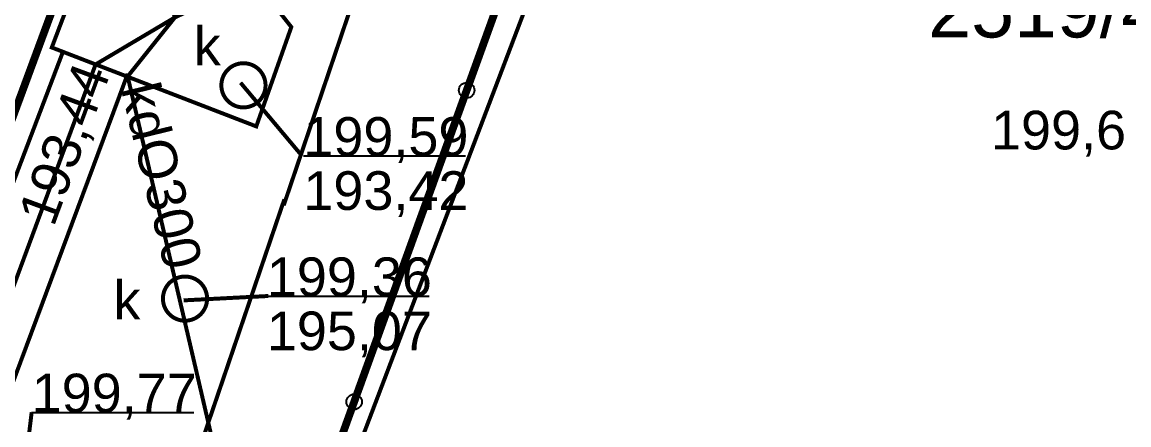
# Model space of a CAD drawing. Extents: x 7572697 to 7573818, y 5546684 to 5547005.
# Drawn here: x 7572717.36 to 7572742.42, y 5546918.49 to 5546927.61 of the extents above; entities that cross this region are included whole.
import ezdxf
from ezdxf.enums import TextEntityAlignment as Align

# ---------------------------------------------------------------- set-up
doc = ezdxf.new("R2010")
doc.units = 0
doc.header["$MEASUREMENT"] = 0
doc.linetypes.add('1', pattern=[2, 1, -1])
doc.linetypes.add('901', pattern=[0])
doc.styles.add('STYL_ARIAL', font='Arial', dxfattribs={"oblique": 0.1})

msp = doc.modelspace()

# ---------------------------------------------------------------- linework, layer by layer
at = {"color": 0}
for p, q in [((7572723.724, 5546924.5844), (7572727.399, 5546924.5844)), ((7572722.8971, 5546921.4094), (7572726.5721, 5546921.4094)), ((7572717.5724, 5546918.7768), (7572721.2474, 5546918.7768))]:
    msp.add_line(p, q, dxfattribs=at)
for points, const_width in [([(7572717.9619, 5546916.3205), (7572717.565, 5546917.1142), (7572716.9697, 5546918.5033), (7572716.7712, 5546919.8923), (7572716.7712, 5546921.8767), (7572716.7051, 5546923.6626), (7572716.9697, 5546924.9856), (7572718.0942, 5546928.0283), (7572720.8723, 5546936.2303), (7572725.304, 5546949.4198), (7572728.2145, 5546958.0188), (7572731.0587, 5546966.4193), (7572736.9457, 5546983.5114), (7572741.4436, 5546996.4098)], 0.175), ([(7572800.2472, 5546920.1172), (7572793.368, 5546927.3932), (7572787.2165, 5546933.8755), (7572776.8448, 5546945.16), (7572761.8959, 5546961.3922), (7572752.9662, 5546971.0495), (7572746.3516, 5546978.2197), (7572739.6841, 5546959.2623), (7572729.8945, 5546930.9254), (7572722.8169, 5546912.312)], 0.09), ([(7572721.9646, 5546925.8844), (7572721.9545, 5546925.8987), (7572721.945, 5546925.9133), (7572721.9359, 5546925.9282), (7572721.9274, 5546925.9434), (7572721.9194, 5546925.959), (7572721.912, 5546925.9747), (7572721.9051, 5546925.9908), (7572721.8988, 5546926.0071), (7572721.893, 5546926.0235), (7572721.8879, 5546926.0402), (7572721.8833, 5546926.057), (7572721.8793, 5546926.074), (7572721.8759, 5546926.0912), (7572721.8731, 5546926.1084), (7572721.8709, 5546926.1257), (7572721.8693, 5546926.1431), (7572721.8683, 5546926.1605), (7572721.868, 5546926.1779), (7572721.8682, 5546926.1954), (7572721.869, 5546926.2128), (7572721.8705, 5546926.2302), (7572721.8726, 5546926.2476), (7572721.8752, 5546926.2648), (7572721.8785, 5546926.2819), (7572721.8823, 5546926.299), (7572721.8868, 5546926.3158), (7572721.8918, 5546926.3325), (7572721.8975, 5546926.3491), (7572721.9036, 5546926.3654), (7572721.9104, 5546926.3815), (7572721.9177, 5546926.3973), (7572721.9256, 5546926.4129), (7572721.934, 5546926.4282), (7572721.9429, 5546926.4432), (7572721.9524, 5546926.4579), (7572721.9623, 5546926.4722), (7572721.9728, 5546926.4862), (7572721.9837, 5546926.4998), (7572721.9951, 5546926.513), (7572722.0069, 5546926.5258), (7572722.0192, 5546926.5382), (7572722.032, 5546926.5502), (7572722.0451, 5546926.5617), (7572722.0586, 5546926.5727), (7572722.0725, 5546926.5833), (7572722.0868, 5546926.5933), (7572722.1014, 5546926.6029), (7572722.1163, 5546926.6119), (7572722.1315, 5546926.6204), (7572722.147, 5546926.6284), (7572722.1628, 5546926.6359), (7572722.1789, 5546926.6427), (7572722.1951, 5546926.6491), (7572722.2116, 5546926.6548), (7572722.2283, 5546926.66), (7572722.2451, 5546926.6646), (7572722.2621, 5546926.6686), (7572722.2792, 5546926.6719), (7572722.2965, 5546926.6747), (7572722.3138, 5546926.6769), (7572722.3311, 5546926.6785), (7572722.3486, 5546926.6795), (7572722.366, 5546926.6799), (7572722.3835, 5546926.6796), (7572722.4009, 5546926.6788), (7572722.4183, 5546926.6773), (7572722.4356, 5546926.6753), (7572722.4529, 5546926.6726), (7572722.47, 5546926.6694), (7572722.487, 5546926.6655), (7572722.5039, 5546926.661), (7572722.5206, 5546926.656), (7572722.5371, 5546926.6504), (7572722.5535, 5546926.6442), (7572722.5696, 5546926.6374), (7572722.5854, 5546926.6301), (7572722.601, 5546926.6223), (7572722.6163, 5546926.6139), (7572722.6313, 5546926.6049), (7572722.6459, 5546926.5955), (7572722.6603, 5546926.5855), (7572722.6743, 5546926.5751), (7572722.6879, 5546926.5642), (7572722.7011, 5546926.5528), (7572722.7139, 5546926.5409), (7572722.7263, 5546926.5286), (7572722.7382, 5546926.5159), (7572722.7497, 5546926.5028), (7572722.7608, 5546926.4892), (7572722.7713, 5546926.4753), (7572722.7814, 5546926.4611), (7572722.791, 5546926.4465), (7572722.8, 5546926.4316), (7572722.8085, 5546926.4163), (7572722.8165, 5546926.4008), (7572722.8239, 5546926.385), (7572722.8308, 5546926.369), (7572722.8371, 5546926.3527), (7572722.8429, 5546926.3362), (7572722.8481, 5546926.3196), (7572722.8526, 5546926.3027), (7572722.8566, 5546926.2857), (7572722.86, 5546926.2686), (7572722.8628, 5546926.2514), (7572722.865, 5546926.2341), (7572722.8666, 5546926.2167), (7572722.8676, 5546926.1993), (7572722.868, 5546926.1818), (7572722.8677, 5546926.1644), (7572722.8669, 5546926.1469), (7572722.8654, 5546926.1296), (7572722.8634, 5546926.1122), (7572722.8607, 5546926.095), (7572722.8574, 5546926.0778), (7572722.8536, 5546926.0608), (7572722.8491, 5546926.0439), (7572722.8441, 5546926.0272), (7572722.8385, 5546926.0107), (7572722.8323, 5546925.9944), (7572722.8255, 5546925.9783), (7572722.8182, 5546925.9624), (7572722.8103, 5546925.9469), (7572722.8019, 5546925.9316), (7572722.793, 5546925.9166), (7572722.7836, 5546925.9019), (7572722.7736, 5546925.8876), (7572722.7632, 5546925.8736), (7572722.7522, 5546925.86), (7572722.7408, 5546925.8468), (7572722.729, 5546925.834), (7572722.7167, 5546925.8216), (7572722.704, 5546925.8096), (7572722.6908, 5546925.7981), (7572722.6773, 5546925.7871), (7572722.6634, 5546925.7765), (7572722.6492, 5546925.7665), (7572722.6346, 5546925.7569), (7572722.6196, 5546925.7478), (7572722.6044, 5546925.7393), (7572722.5889, 5546925.7313), (7572722.5731, 5546925.7239), (7572722.5571, 5546925.717), (7572722.5408, 5546925.7107), (7572722.5243, 5546925.705), (7572722.5076, 5546925.6998), (7572722.4908, 5546925.6952), (7572722.4738, 5546925.6912), (7572722.4567, 5546925.6878), (7572722.4395, 5546925.685), (7572722.4222, 5546925.6828), (7572722.4048, 5546925.6812), (7572722.3873, 5546925.6803), (7572722.3699, 5546925.6799), (7572722.3524, 5546925.6801), (7572722.335, 5546925.681), (7572722.3176, 5546925.6824), (7572722.3003, 5546925.6845), (7572722.283, 5546925.6871), (7572722.2659, 5546925.6904), (7572722.2489, 5546925.6943), (7572722.232, 5546925.6987), (7572722.2153, 5546925.7038), (7572722.1988, 5546925.7094), (7572722.1825, 5546925.7156), (7572722.1664, 5546925.7223), (7572722.1505, 5546925.7296), (7572722.1349, 5546925.7375), (7572722.1196, 5546925.7459), (7572722.1046, 5546925.7548), (7572722.09, 5546925.7643), (7572722.0756, 5546925.7742), (7572722.0617, 5546925.7847), (7572722.0481, 5546925.7956), (7572722.0348, 5546925.807), (7572722.022, 5546925.8189), (7572722.0096, 5546925.8312), (7572721.9977, 5546925.8439), (7572721.9862, 5546925.857), (7572721.9646, 5546925.8844)], 0.09), ([(7572722.2776, 5546926.2415), (7572722.277, 5546926.2424), (7572722.2764, 5546926.2432), (7572722.2759, 5546926.2441), (7572722.2754, 5546926.245), (7572722.2749, 5546926.246), (7572722.2745, 5546926.2469), (7572722.274, 5546926.2479), (7572722.2737, 5546926.2489), (7572722.2733, 5546926.2498), (7572722.273, 5546926.2508), (7572722.2727, 5546926.2519), (7572722.2725, 5546926.2529), (7572722.2723, 5546926.2539), (7572722.2721, 5546926.2549), (7572722.272, 5546926.256), (7572722.2719, 5546926.257), (7572722.2718, 5546926.2581), (7572722.2718, 5546926.2591), (7572722.2718, 5546926.2602), (7572722.2719, 5546926.2612), (7572722.272, 5546926.2622), (7572722.2721, 5546926.2633), (7572722.2723, 5546926.2643), (7572722.2725, 5546926.2653), (7572722.2727, 5546926.2664), (7572722.2729, 5546926.2674), (7572722.2733, 5546926.2684), (7572722.2736, 5546926.2694), (7572722.274, 5546926.2704), (7572722.2744, 5546926.2713), (7572722.2748, 5546926.2723), (7572722.2753, 5546926.2732), (7572722.2758, 5546926.2741), (7572722.2763, 5546926.275), (7572722.2769, 5546926.2759), (7572722.2775, 5546926.2768), (7572722.2781, 5546926.2776), (7572722.2788, 5546926.2784), (7572722.2794, 5546926.2792), (7572722.2802, 5546926.28), (7572722.2809, 5546926.2807), (7572722.2817, 5546926.2814), (7572722.2824, 5546926.2821), (7572722.2833, 5546926.2828), (7572722.2841, 5546926.2834), (7572722.2849, 5546926.284), (7572722.2858, 5546926.2846), (7572722.2867, 5546926.2851), (7572722.2876, 5546926.2857), (7572722.2886, 5546926.2861), (7572722.2895, 5546926.2866), (7572722.2905, 5546926.287), (7572722.2914, 5546926.2874), (7572722.2924, 5546926.2877), (7572722.2934, 5546926.288), (7572722.2944, 5546926.2883), (7572722.2955, 5546926.2885), (7572722.2965, 5546926.2887), (7572722.2975, 5546926.2889), (7572722.2986, 5546926.289), (7572722.2996, 5546926.2891), (7572722.3007, 5546926.2892), (7572722.3017, 5546926.2892), (7572722.3028, 5546926.2892), (7572722.3038, 5546926.2892), (7572722.3048, 5546926.2891), (7572722.3059, 5546926.2889), (7572722.3069, 5546926.2888), (7572722.3079, 5546926.2886), (7572722.309, 5546926.2884), (7572722.31, 5546926.2881), (7572722.311, 5546926.2878), (7572722.312, 5546926.2875), (7572722.3129, 5546926.2871), (7572722.3139, 5546926.2867), (7572722.3149, 5546926.2862), (7572722.3158, 5546926.2858), (7572722.3167, 5546926.2853), (7572722.3176, 5546926.2847), (7572722.3185, 5546926.2842), (7572722.3194, 5546926.2836), (7572722.3202, 5546926.2829), (7572722.321, 5546926.2823), (7572722.3218, 5546926.2816), (7572722.3226, 5546926.2809), (7572722.3233, 5546926.2801), (7572722.324, 5546926.2794), (7572722.3247, 5546926.2786), (7572722.3254, 5546926.2778), (7572722.326, 5546926.277), (7572722.3266, 5546926.2761), (7572722.3272, 5546926.2752), (7572722.3277, 5546926.2743), (7572722.3283, 5546926.2734), (7572722.3287, 5546926.2725), (7572722.3292, 5546926.2715), (7572722.3296, 5546926.2706), (7572722.33, 5546926.2696), (7572722.3303, 5546926.2686), (7572722.3306, 5546926.2676), (7572722.3309, 5546926.2666), (7572722.3311, 5546926.2656), (7572722.3313, 5546926.2645), (7572722.3315, 5546926.2635), (7572722.3316, 5546926.2625), (7572722.3317, 5546926.2614), (7572722.3318, 5546926.2604), (7572722.3318, 5546926.2593), (7572722.3318, 5546926.2583), (7572722.3318, 5546926.2572), (7572722.3317, 5546926.2562), (7572722.3315, 5546926.2552), (7572722.3314, 5546926.2541), (7572722.3312, 5546926.2531), (7572722.331, 5546926.2521), (7572722.3307, 5546926.2511), (7572722.3304, 5546926.2501), (7572722.33, 5546926.2491), (7572722.3297, 5546926.2481), (7572722.3293, 5546926.2471), (7572722.3288, 5546926.2462), (7572722.3284, 5546926.2452), (7572722.3279, 5546926.2443), (7572722.3273, 5546926.2434), (7572722.3268, 5546926.2425), (7572722.3262, 5546926.2417), (7572722.3255, 5546926.2408), (7572722.3249, 5546926.24), (7572722.3242, 5546926.2392), (7572722.3235, 5546926.2385), (7572722.3227, 5546926.2377), (7572722.322, 5546926.237), (7572722.3212, 5546926.2363), (7572722.3204, 5546926.2357), (7572722.3195, 5546926.235), (7572722.3187, 5546926.2344), (7572722.3178, 5546926.2338), (7572722.3169, 5546926.2333), (7572722.316, 5546926.2328), (7572722.3151, 5546926.2323), (7572722.3141, 5546926.2319), (7572722.3132, 5546926.2315), (7572722.3122, 5546926.2311), (7572722.3112, 5546926.2307), (7572722.3102, 5546926.2304), (7572722.3092, 5546926.2301), (7572722.3082, 5546926.2299), (7572722.3071, 5546926.2297), (7572722.3061, 5546926.2295), (7572722.3051, 5546926.2294), (7572722.304, 5546926.2293), (7572722.303, 5546926.2292), (7572722.3019, 5546926.2292), (7572722.3009, 5546926.2292), (7572722.2998, 5546926.2293), (7572722.2988, 5546926.2294), (7572722.2978, 5546926.2295), (7572722.2967, 5546926.2297), (7572722.2957, 5546926.2299), (7572722.2947, 5546926.2301), (7572722.2937, 5546926.2304), (7572722.2927, 5546926.2307), (7572722.2917, 5546926.231), (7572722.2907, 5546926.2314), (7572722.2897, 5546926.2318), (7572722.2888, 5546926.2322), (7572722.2878, 5546926.2327), (7572722.2869, 5546926.2332), (7572722.286, 5546926.2337), (7572722.2851, 5546926.2343), (7572722.2843, 5546926.2349), (7572722.2834, 5546926.2355), (7572722.2826, 5546926.2362), (7572722.2818, 5546926.2369), (7572722.2811, 5546926.2376), (7572722.2803, 5546926.2383), (7572722.2796, 5546926.2391), (7572722.2789, 5546926.2399), (7572722.2776, 5546926.2415)], 0.09), ([(7572723.6909, 5546924.5857), (7572722.3018, 5546926.2393)], 0.09), ([(7572739.039, 5546924.1513), (7572739.0384, 5546924.1521), (7572739.0378, 5546924.153), (7572739.0373, 5546924.1539), (7572739.0368, 5546924.1548), (7572739.0363, 5546924.1558), (7572739.0358, 5546924.1567), (7572739.0354, 5546924.1577), (7572739.035, 5546924.1586), (7572739.0347, 5546924.1596), (7572739.0344, 5546924.1606), (7572739.0341, 5546924.1616), (7572739.0339, 5546924.1627), (7572739.0337, 5546924.1637), (7572739.0335, 5546924.1647), (7572739.0334, 5546924.1658), (7572739.0333, 5546924.1668), (7572739.0332, 5546924.1679), (7572739.0332, 5546924.1689), (7572739.0332, 5546924.1699), (7572739.0333, 5546924.171), (7572739.0333, 5546924.172), (7572739.0335, 5546924.1731), (7572739.0336, 5546924.1741), (7572739.0338, 5546924.1751), (7572739.034, 5546924.1762), (7572739.0343, 5546924.1772), (7572739.0346, 5546924.1782), (7572739.035, 5546924.1792), (7572739.0353, 5546924.1801), (7572739.0357, 5546924.1811), (7572739.0362, 5546924.1821), (7572739.0366, 5546924.183), (7572739.0371, 5546924.1839), (7572739.0377, 5546924.1848), (7572739.0383, 5546924.1857), (7572739.0388, 5546924.1866), (7572739.0395, 5546924.1874), (7572739.0401, 5546924.1882), (7572739.0408, 5546924.189), (7572739.0415, 5546924.1898), (7572739.0423, 5546924.1905), (7572739.043, 5546924.1912), (7572739.0438, 5546924.1919), (7572739.0446, 5546924.1926), (7572739.0455, 5546924.1932), (7572739.0463, 5546924.1938), (7572739.0472, 5546924.1944), (7572739.0481, 5546924.1949), (7572739.049, 5546924.1954), (7572739.0499, 5546924.1959), (7572739.0509, 5546924.1964), (7572739.0518, 5546924.1968), (7572739.0528, 5546924.1972), (7572739.0538, 5546924.1975), (7572739.0548, 5546924.1978), (7572739.0558, 5546924.1981), (7572739.0568, 5546924.1983), (7572739.0579, 5546924.1985), (7572739.0589, 5546924.1987), (7572739.0599, 5546924.1988), (7572739.061, 5546924.1989), (7572739.062, 5546924.199), (7572739.0631, 5546924.199), (7572739.0641, 5546924.199), (7572739.0652, 5546924.1989), (7572739.0662, 5546924.1989), (7572739.0672, 5546924.1987), (7572739.0683, 5546924.1986), (7572739.0693, 5546924.1984), (7572739.0703, 5546924.1982), (7572739.0713, 5546924.1979), (7572739.0723, 5546924.1976), (7572739.0733, 5546924.1972), (7572739.0743, 5546924.1969), (7572739.0753, 5546924.1965), (7572739.0762, 5546924.196), (7572739.0772, 5546924.1956), (7572739.0781, 5546924.1951), (7572739.079, 5546924.1945), (7572739.0799, 5546924.1939), (7572739.0807, 5546924.1934), (7572739.0816, 5546924.1927), (7572739.0824, 5546924.1921), (7572739.0832, 5546924.1914), (7572739.0839, 5546924.1907), (7572739.0847, 5546924.1899), (7572739.0854, 5546924.1892), (7572739.0861, 5546924.1884), (7572739.0868, 5546924.1876), (7572739.0874, 5546924.1867), (7572739.088, 5546924.1859), (7572739.0886, 5546924.185), (7572739.0891, 5546924.1841), (7572739.0896, 5546924.1832), (7572739.0901, 5546924.1823), (7572739.0905, 5546924.1813), (7572739.091, 5546924.1804), (7572739.0913, 5546924.1794), (7572739.0917, 5546924.1784), (7572739.092, 5546924.1774), (7572739.0923, 5546924.1764), (7572739.0925, 5546924.1754), (7572739.0927, 5546924.1743), (7572739.0929, 5546924.1733), (7572739.093, 5546924.1723), (7572739.0931, 5546924.1712), (7572739.0932, 5546924.1702), (7572739.0932, 5546924.1691), (7572739.0932, 5546924.1681), (7572739.0931, 5546924.167), (7572739.093, 5546924.166), (7572739.0929, 5546924.165), (7572739.0928, 5546924.1639), (7572739.0926, 5546924.1629), (7572739.0923, 5546924.1619), (7572739.0921, 5546924.1609), (7572739.0918, 5546924.1599), (7572739.0914, 5546924.1589), (7572739.091, 5546924.1579), (7572739.0906, 5546924.1569), (7572739.0902, 5546924.156), (7572739.0897, 5546924.155), (7572739.0892, 5546924.1541), (7572739.0887, 5546924.1532), (7572739.0881, 5546924.1523), (7572739.0875, 5546924.1515), (7572739.0869, 5546924.1506), (7572739.0862, 5546924.1498), (7572739.0856, 5546924.149), (7572739.0848, 5546924.1483), (7572739.0841, 5546924.1475), (7572739.0833, 5546924.1468), (7572739.0826, 5546924.1461), (7572739.0817, 5546924.1454), (7572739.0809, 5546924.1448), (7572739.0801, 5546924.1442), (7572739.0792, 5546924.1436), (7572739.0783, 5546924.1431), (7572739.0774, 5546924.1426), (7572739.0764, 5546924.1421), (7572739.0755, 5546924.1417), (7572739.0745, 5546924.1412), (7572739.0736, 5546924.1409), (7572739.0726, 5546924.1405), (7572739.0716, 5546924.1402), (7572739.0706, 5546924.1399), (7572739.0695, 5546924.1397), (7572739.0685, 5546924.1395), (7572739.0675, 5546924.1393), (7572739.0664, 5546924.1392), (7572739.0654, 5546924.1391), (7572739.0643, 5546924.139), (7572739.0633, 5546924.139), (7572739.0623, 5546924.139), (7572739.0612, 5546924.1391), (7572739.0602, 5546924.1392), (7572739.0591, 5546924.1393), (7572739.0581, 5546924.1394), (7572739.0571, 5546924.1396), (7572739.056, 5546924.1399), (7572739.055, 5546924.1401), (7572739.054, 5546924.1404), (7572739.053, 5546924.1408), (7572739.0521, 5546924.1412), (7572739.0511, 5546924.1416), (7572739.0501, 5546924.142), (7572739.0492, 5546924.1425), (7572739.0483, 5546924.143), (7572739.0474, 5546924.1435), (7572739.0465, 5546924.1441), (7572739.0456, 5546924.1447), (7572739.0448, 5546924.1453), (7572739.044, 5546924.146), (7572739.0432, 5546924.1466), (7572739.0424, 5546924.1474), (7572739.0417, 5546924.1481), (7572739.041, 5546924.1489), (7572739.0403, 5546924.1496), (7572739.039, 5546924.1513)], 0.09), ([(7572720.6417, 5546921.0558), (7572720.6316, 5546921.07), (7572720.622, 5546921.0846), (7572720.613, 5546921.0996), (7572720.6045, 5546921.1148), (7572720.5965, 5546921.1303), (7572720.5891, 5546921.1461), (7572720.5822, 5546921.1621), (7572720.5759, 5546921.1784), (7572720.5701, 5546921.1949), (7572720.5649, 5546921.2116), (7572720.5604, 5546921.2284), (7572720.5564, 5546921.2454), (7572720.553, 5546921.2625), (7572720.5502, 5546921.2797), (7572720.548, 5546921.297), (7572720.5464, 5546921.3144), (7572720.5454, 5546921.3319), (7572720.545, 5546921.3493), (7572720.5453, 5546921.3668), (7572720.5461, 5546921.3842), (7572720.5476, 5546921.4016), (7572720.5496, 5546921.4189), (7572720.5523, 5546921.4362), (7572720.5556, 5546921.4533), (7572720.5594, 5546921.4703), (7572720.5639, 5546921.4872), (7572720.5689, 5546921.5039), (7572720.5745, 5546921.5204), (7572720.5807, 5546921.5367), (7572720.5875, 5546921.5528), (7572720.5948, 5546921.5687), (7572720.6027, 5546921.5843), (7572720.6111, 5546921.5996), (7572720.62, 5546921.6146), (7572720.6294, 5546921.6292), (7572720.6394, 5546921.6436), (7572720.6498, 5546921.6575), (7572720.6608, 5546921.6711), (7572720.6722, 5546921.6844), (7572720.684, 5546921.6972), (7572720.6963, 5546921.7096), (7572720.709, 5546921.7215), (7572720.7222, 5546921.733), (7572720.7357, 5546921.7441), (7572720.7496, 5546921.7546), (7572720.7638, 5546921.7647), (7572720.7784, 5546921.7742), (7572720.7934, 5546921.7833), (7572720.8086, 5546921.7918), (7572720.8241, 5546921.7998), (7572720.8399, 5546921.8072), (7572720.8559, 5546921.8141), (7572720.8722, 5546921.8204), (7572720.8887, 5546921.8262), (7572720.9054, 5546921.8313), (7572720.9222, 5546921.8359), (7572720.9392, 5546921.8399), (7572720.9563, 5546921.8433), (7572720.9735, 5546921.8461), (7572720.9908, 5546921.8483), (7572721.0082, 5546921.8499), (7572721.0257, 5546921.8509), (7572721.0431, 5546921.8512), (7572721.0606, 5546921.851), (7572721.078, 5546921.8502), (7572721.0954, 5546921.8487), (7572721.1127, 5546921.8466), (7572721.13, 5546921.844), (7572721.1471, 5546921.8407), (7572721.1641, 5546921.8369), (7572721.181, 5546921.8324), (7572721.1977, 5546921.8274), (7572721.2142, 5546921.8217), (7572721.2305, 5546921.8156), (7572721.2466, 5546921.8088), (7572721.2625, 5546921.8015), (7572721.2781, 5546921.7936), (7572721.2934, 5546921.7852), (7572721.3084, 5546921.7763), (7572721.323, 5546921.7668), (7572721.3374, 5546921.7569), (7572721.3513, 5546921.7464), (7572721.3649, 5546921.7355), (7572721.3782, 5546921.7241), (7572721.391, 5546921.7123), (7572721.4034, 5546921.7), (7572721.4153, 5546921.6872), (7572721.4268, 5546921.6741), (7572721.4379, 5546921.6606), (7572721.4484, 5546921.6467), (7572721.4585, 5546921.6324), (7572721.468, 5546921.6178), (7572721.4771, 5546921.6029), (7572721.4856, 5546921.5877), (7572721.4936, 5546921.5722), (7572721.501, 5546921.5564), (7572721.5079, 5546921.5403), (7572721.5142, 5546921.5241), (7572721.52, 5546921.5076), (7572721.5251, 5546921.4909), (7572721.5297, 5546921.4741), (7572721.5337, 5546921.4571), (7572721.5371, 5546921.44), (7572721.5399, 5546921.4227), (7572721.5421, 5546921.4054), (7572721.5437, 5546921.3881), (7572721.5447, 5546921.3706), (7572721.545, 5546921.3532), (7572721.5448, 5546921.3357), (7572721.544, 5546921.3183), (7572721.5425, 5546921.3009), (7572721.5404, 5546921.2836), (7572721.5378, 5546921.2663), (7572721.5345, 5546921.2492), (7572721.5307, 5546921.2322), (7572721.5262, 5546921.2153), (7572721.5212, 5546921.1986), (7572721.5155, 5546921.1821), (7572721.5094, 5546921.1657), (7572721.5026, 5546921.1496), (7572721.4953, 5546921.1338), (7572721.4874, 5546921.1182), (7572721.479, 5546921.1029), (7572721.4701, 5546921.0879), (7572721.4606, 5546921.0733), (7572721.4507, 5546921.0589), (7572721.4402, 5546921.0449), (7572721.4293, 5546921.0313), (7572721.4179, 5546921.0181), (7572721.4061, 5546921.0053), (7572721.3938, 5546920.9929), (7572721.381, 5546920.981), (7572721.3679, 5546920.9695), (7572721.3544, 5546920.9584), (7572721.3405, 5546920.9479), (7572721.3262, 5546920.9378), (7572721.3116, 5546920.9282), (7572721.2967, 5546920.9192), (7572721.2815, 5546920.9107), (7572721.266, 5546920.9027), (7572721.2502, 5546920.8953), (7572721.2341, 5546920.8884), (7572721.2179, 5546920.8821), (7572721.2014, 5546920.8763), (7572721.1847, 5546920.8712), (7572721.1679, 5546920.8666), (7572721.1509, 5546920.8626), (7572721.1338, 5546920.8592), (7572721.1165, 5546920.8564), (7572721.0992, 5546920.8542), (7572721.0819, 5546920.8526), (7572721.0644, 5546920.8516), (7572721.047, 5546920.8512), (7572721.0295, 5546920.8515), (7572721.0121, 5546920.8523), (7572720.9947, 5546920.8538), (7572720.9774, 5546920.8558), (7572720.9601, 5546920.8585), (7572720.943, 5546920.8618), (7572720.926, 5546920.8656), (7572720.9091, 5546920.8701), (7572720.8924, 5546920.8751), (7572720.8759, 5546920.8807), (7572720.8595, 5546920.8869), (7572720.8434, 5546920.8937), (7572720.8276, 5546920.901), (7572720.812, 5546920.9089), (7572720.7967, 5546920.9173), (7572720.7817, 5546920.9262), (7572720.7671, 5546920.9356), (7572720.7527, 5546920.9456), (7572720.7387, 5546920.956), (7572720.7251, 5546920.967), (7572720.7119, 5546920.9784), (7572720.6991, 5546920.9902), (7572720.6867, 5546921.0025), (7572720.6748, 5546921.0152), (7572720.6633, 5546921.0284), (7572720.6417, 5546921.0558)], 0.09), ([(7572720.9216, 5546921.3401), (7572720.921, 5546921.3409), (7572720.9204, 5546921.3418), (7572720.9199, 5546921.3427), (7572720.9194, 5546921.3436), (7572720.9189, 5546921.3446), (7572720.9185, 5546921.3455), (7572720.9181, 5546921.3465), (7572720.9177, 5546921.3474), (7572720.9173, 5546921.3484), (7572720.917, 5546921.3494), (7572720.9167, 5546921.3504), (7572720.9165, 5546921.3515), (7572720.9163, 5546921.3525), (7572720.9161, 5546921.3535), (7572720.916, 5546921.3546), (7572720.9159, 5546921.3556), (7572720.9159, 5546921.3567), (7572720.9158, 5546921.3577), (7572720.9158, 5546921.3587), (7572720.9159, 5546921.3598), (7572720.916, 5546921.3608), (7572720.9161, 5546921.3619), (7572720.9163, 5546921.3629), (7572720.9165, 5546921.3639), (7572720.9167, 5546921.365), (7572720.917, 5546921.366), (7572720.9173, 5546921.367), (7572720.9176, 5546921.368), (7572720.918, 5546921.3689), (7572720.9184, 5546921.3699), (7572720.9188, 5546921.3709), (7572720.9193, 5546921.3718), (7572720.9198, 5546921.3727), (7572720.9203, 5546921.3736), (7572720.9209, 5546921.3745), (7572720.9215, 5546921.3754), (7572720.9221, 5546921.3762), (7572720.9228, 5546921.377), (7572720.9235, 5546921.3778), (7572720.9242, 5546921.3786), (7572720.9249, 5546921.3793), (7572720.9257, 5546921.38), (7572720.9265, 5546921.3807), (7572720.9273, 5546921.3814), (7572720.9281, 5546921.382), (7572720.929, 5546921.3826), (7572720.9298, 5546921.3832), (7572720.9307, 5546921.3837), (7572720.9316, 5546921.3842), (7572720.9326, 5546921.3847), (7572720.9335, 5546921.3852), (7572720.9345, 5546921.3856), (7572720.9355, 5546921.386), (7572720.9364, 5546921.3863), (7572720.9374, 5546921.3866), (7572720.9385, 5546921.3869), (7572720.9395, 5546921.3871), (7572720.9405, 5546921.3873), (7572720.9415, 5546921.3875), (7572720.9426, 5546921.3876), (7572720.9436, 5546921.3877), (7572720.9447, 5546921.3878), (7572720.9457, 5546921.3878), (7572720.9468, 5546921.3878), (7572720.9478, 5546921.3877), (7572720.9488, 5546921.3877), (7572720.9499, 5546921.3875), (7572720.9509, 5546921.3874), (7572720.952, 5546921.3872), (7572720.953, 5546921.387), (7572720.954, 5546921.3867), (7572720.955, 5546921.3864), (7572720.956, 5546921.386), (7572720.957, 5546921.3857), (7572720.9579, 5546921.3853), (7572720.9589, 5546921.3848), (7572720.9598, 5546921.3844), (7572720.9607, 5546921.3839), (7572720.9616, 5546921.3833), (7572720.9625, 5546921.3827), (7572720.9634, 5546921.3822), (7572720.9642, 5546921.3815), (7572720.965, 5546921.3809), (7572720.9658, 5546921.3802), (7572720.9666, 5546921.3795), (7572720.9673, 5546921.3787), (7572720.968, 5546921.378), (7572720.9687, 5546921.3772), (7572720.9694, 5546921.3764), (7572720.97, 5546921.3755), (7572720.9706, 5546921.3747), (7572720.9712, 5546921.3738), (7572720.9718, 5546921.3729), (7572720.9723, 5546921.372), (7572720.9727, 5546921.3711), (7572720.9732, 5546921.3701), (7572720.9736, 5546921.3692), (7572720.974, 5546921.3682), (7572720.9743, 5546921.3672), (7572720.9746, 5546921.3662), (7572720.9749, 5546921.3652), (7572720.9751, 5546921.3642), (7572720.9754, 5546921.3631), (7572720.9755, 5546921.3621), (7572720.9757, 5546921.3611), (7572720.9757, 5546921.36), (7572720.9758, 5546921.359), (7572720.9758, 5546921.3579), (7572720.9758, 5546921.3569), (7572720.9758, 5546921.3558), (7572720.9757, 5546921.3548), (7572720.9756, 5546921.3538), (7572720.9754, 5546921.3527), (7572720.9752, 5546921.3517), (7572720.975, 5546921.3507), (7572720.9747, 5546921.3497), (7572720.9744, 5546921.3487), (7572720.9741, 5546921.3477), (7572720.9737, 5546921.3467), (7572720.9733, 5546921.3457), (7572720.9728, 5546921.3448), (7572720.9724, 5546921.3438), (7572720.9719, 5546921.3429), (7572720.9713, 5546921.342), (7572720.9708, 5546921.3411), (7572720.9702, 5546921.3403), (7572720.9695, 5546921.3394), (7572720.9689, 5546921.3386), (7572720.9682, 5546921.3378), (7572720.9675, 5546921.3371), (7572720.9668, 5546921.3363), (7572720.966, 5546921.3356), (7572720.9652, 5546921.3349), (7572720.9644, 5546921.3342), (7572720.9636, 5546921.3336), (7572720.9627, 5546921.333), (7572720.9618, 5546921.3324), (7572720.9609, 5546921.3319), (7572720.96, 5546921.3314), (7572720.9591, 5546921.3309), (7572720.9581, 5546921.3305), (7572720.9572, 5546921.33), (7572720.9562, 5546921.3297), (7572720.9552, 5546921.3293), (7572720.9542, 5546921.329), (7572720.9532, 5546921.3287), (7572720.9522, 5546921.3285), (7572720.9512, 5546921.3283), (7572720.9501, 5546921.3281), (7572720.9491, 5546921.328), (7572720.948, 5546921.3279), (7572720.947, 5546921.3278), (7572720.9459, 5546921.3278), (7572720.9449, 5546921.3278), (7572720.9439, 5546921.3279), (7572720.9428, 5546921.328), (7572720.9418, 5546921.3281), (7572720.9407, 5546921.3282), (7572720.9397, 5546921.3284), (7572720.9387, 5546921.3287), (7572720.9377, 5546921.3289), (7572720.9367, 5546921.3292), (7572720.9357, 5546921.3296), (7572720.9347, 5546921.33), (7572720.9337, 5546921.3304), (7572720.9328, 5546921.3308), (7572720.9318, 5546921.3313), (7572720.9309, 5546921.3318), (7572720.93, 5546921.3323), (7572720.9291, 5546921.3329), (7572720.9283, 5546921.3335), (7572720.9275, 5546921.3341), (7572720.9266, 5546921.3348), (7572720.9258, 5546921.3354), (7572720.9251, 5546921.3362), (7572720.9243, 5546921.3369), (7572720.9236, 5546921.3377), (7572720.9229, 5546921.3384), (7572720.9216, 5546921.3401)], 0.09), ([(7572722.9302, 5546921.4107), (7572721.012, 5546921.3115)], 0.09), ([(7572717.5724, 5546918.7781), (7572717.2417, 5546916.033)], 0.09)]:
    msp.add_lwpolyline(points, dxfattribs=dict(at, const_width=const_width))
at = {"color": 5, "const_width": 0.09}
for points in [[(7572747.8862, 5546995.0075), (7572737.8982, 5546966.5251), (7572735.1862, 5546958.4553), (7572732.6727, 5546950.9412), (7572728.9685, 5546940.2256), (7572723.28, 5546923.4642)], [(7572723.2932, 5546923.5965), (7572719.7875, 5546913.3042)]]:
    msp.add_lwpolyline(points, dxfattribs=at)
at = {"color": 37, "const_width": 0.09}
for points in [[(7572719.0202, 5546926.6525), (7572720.8061, 5546927.7108), (7572722.5921, 5546928.5707), (7572730.1988, 5546935.4499), (7572731.191, 5546936.1113), (7572731.8525, 5546936.9448), (7572744.2879, 5546943.3609), (7572755.4004, 5546948.9172), (7572782.7318, 5546962.6358), (7572793.4474, 5546967.9936), (7572799.6122, 5546971.1025)], [(7572720.2513, 5546929.8972), (7572720.8135, 5546927.7144), (7572719.7552, 5546926.3915)], [(7572719.0202, 5546926.6525), (7572714.7869, 5546915.2093)], [(7572719.7478, 5546926.3746), (7572723.0551, 5546912.1797)]]:
    msp.add_lwpolyline(points, dxfattribs=at)
at = {"color": 0, "linetype": '901', "const_width": 0.175}
msp.add_lwpolyline([(7572729.972, 5546933.122), (7572722.581, 5546912.667)], dxfattribs=at)
at = {"color": 37, "linetype": '1', "const_width": 0.09}
for points in [[(7572719.417, 5546930.2111), (7572722.1951, 5546929.0866), (7572723.4519, 5546927.4991), (7572722.6581, 5546925.2502), (7572718.0279, 5546927.0361), (7572719.2847, 5546930.3434), (7572722.0628, 5546929.0866)], [(7572718.2925, 5546926.97), (7572713.993, 5546915.6591)], [(7572719.7478, 5546926.4408), (7572715.5145, 5546915.0637)]]:
    msp.add_lwpolyline(points, dxfattribs=at)
at = {"color": 0}
for centre in [(7572727.4233, 5546926.0683), (7572724.8746, 5546919.0147)]:
    msp.add_circle(centre, 0.175, dxfattribs=at)

# ---------------------------------------------------------------- texts
at = {"color": 0, "style": 'STYL_ARIAL'}
for s, height, p in [('2519/4', 1.25, (7572737.8726, 5546928.5132)), ('k', 0.875, (7572721.2435, 5546927.5089)), ('199,6', 0.875, (7572739.2947, 5546925.604)), ('k', 0.875, (7572719.4245, 5546921.7543))]:
    msp.add_text(s, height=height, dxfattribs=at).set_placement(p, align=Align.TOP_LEFT)
for s, rotation, p in [('193,44', 69.7343, (7572717.2484, 5546923.2532)), ('kdO300', 283.7363, (7572720.4357, 5546926.3198))]:
    msp.add_text(s, height=0.875, rotation=rotation, dxfattribs=at).set_placement(p, align=Align.TOP_LEFT)
for s, p in [('199,59', (7572723.724, 5546924.5844)), ('193,42', (7572723.724, 5546923.3594)), ('199,36', (7572722.8971, 5546921.4094)), ('195,07', (7572722.8971, 5546920.1844)), ('199,77', (7572717.5724, 5546918.7768))]:
    msp.add_text(s, height=0.875, dxfattribs=at).set_placement(p)

doc.saveas('drawing.dxf')
